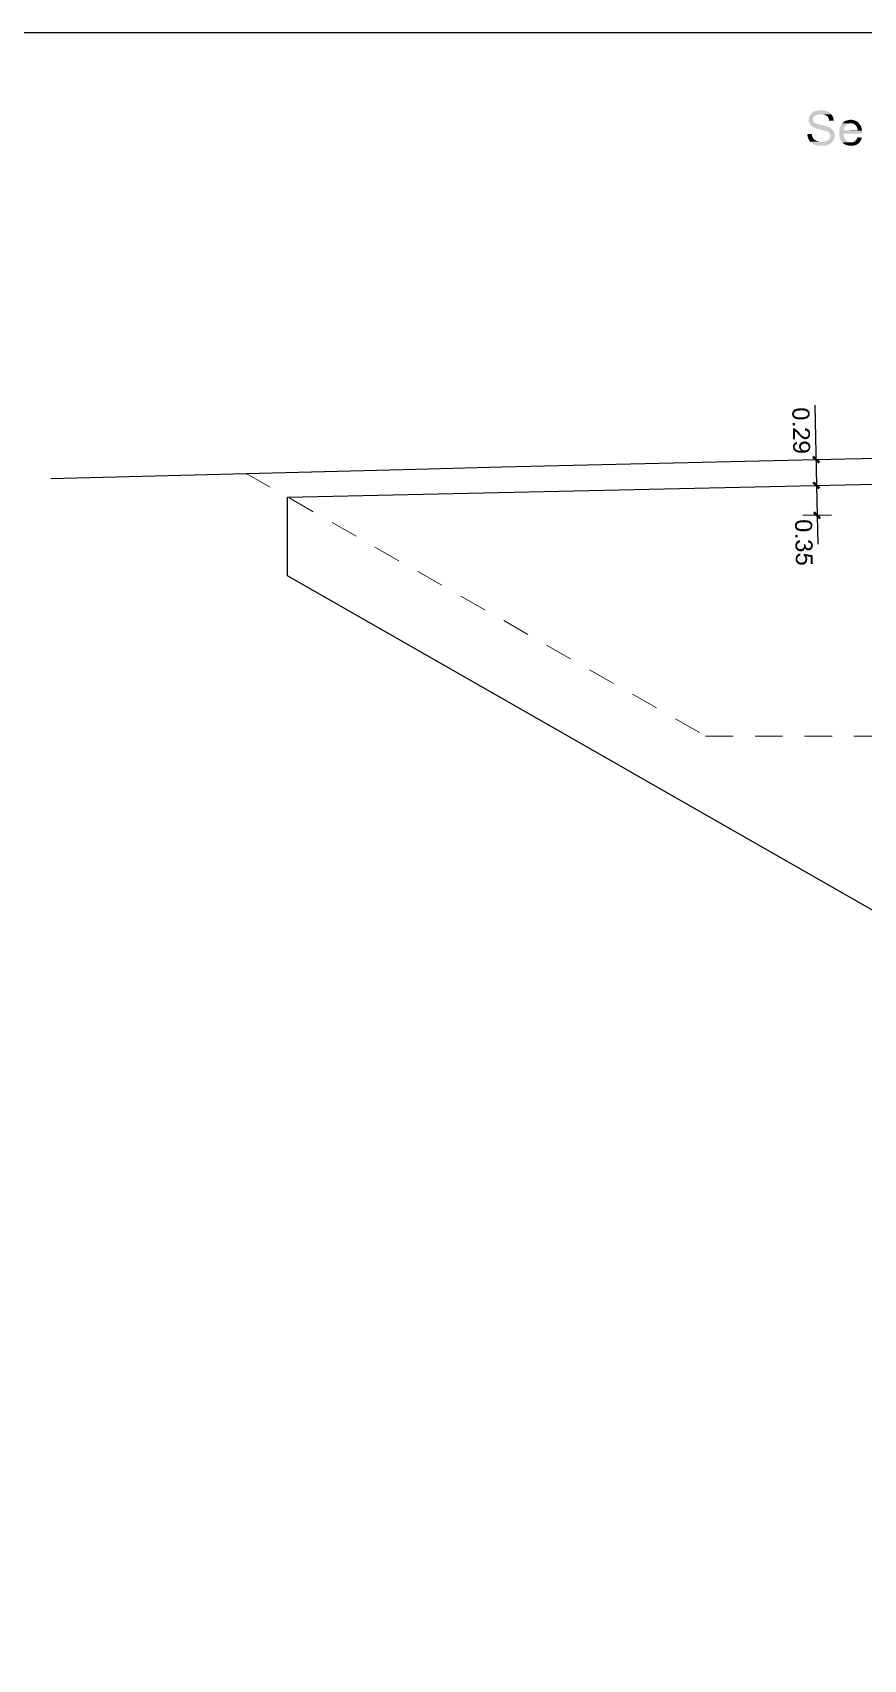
# Model space of a CAD drawing. Header units: millimetres. Extents: x -35.3 to 0.3, y 0.4 to 20.6.
# Drawn here: x -17.54 to -13.73, y 12.21 to 19.66 of the extents above; entities that cross this region are included whole.
import ezdxf

# ---------------------------------------------------------------- set-up
doc = ezdxf.new("R2010")
doc.units = ezdxf.units.MM
doc.linetypes.add('PDF_IMPORT', pattern=[1, 0.8, -0.2])
doc.layers.add('PDF _Geometria', color=7, linetype='Continuous')
doc.layers.add('PDF _Riempimenti solidi', color=7, linetype='Continuous')

msp = doc.modelspace()

# ---------------------------------------------------------------- hatches: boundary and pattern name
at = {"layer": 'PDF _Riempimenti solidi', "transparency": 33554559}
for points in [[(-13.9218, 19.3052), (-13.9302, 19.3052), (-13.9343, 19.3043), (-13.9393, 19.3035), (-13.9435, 19.3027), (-13.9468, 19.3018), (-13.951, 19.3002), (-13.9552, 19.2985), (-13.9585, 19.296), (-13.9627, 19.2935), (-13.9652, 19.291), (-13.9685, 19.2877), (-13.971, 19.2843), (-13.9718, 19.2827), (-13.9743, 19.2785), (-13.9752, 19.2743), (-13.9768, 19.2702), (-13.9777, 19.266), (-13.9777, 19.2585), (-13.9768, 19.2543), (-13.976, 19.2502), (-13.9743, 19.246), (-13.9718, 19.2427), (-13.9718, 19.2418), (-13.9693, 19.2385), (-13.966, 19.2352), (-13.9635, 19.2327), (-13.9593, 19.2302), (-13.9552, 19.2277), (-13.9543, 19.2277), (-13.9518, 19.226), (-13.9485, 19.2243), (-13.9452, 19.2235), (-13.9402, 19.2218), (-13.936, 19.221), (-13.9302, 19.2193), (-13.9252, 19.2177), (-13.921, 19.2168), (-13.9152, 19.2152), (-13.9102, 19.2143), (-13.906, 19.2127), (-13.9018, 19.2118), (-13.8993, 19.211), (-13.8968, 19.2102), (-13.8927, 19.2085), (-13.8885, 19.206), (-13.8852, 19.2035), (-13.8827, 19.201), (-13.8818, 19.2002), (-13.8802, 19.1968), (-13.8785, 19.1927), (-13.8785, 19.1868), (-13.8793, 19.1827), (-13.8802, 19.1785), (-13.8827, 19.1743), (-13.8852, 19.1718), (-13.8885, 19.1693), (-13.8918, 19.1668), (-13.896, 19.1643), (-13.9002, 19.1635), (-13.9035, 19.1627), (-13.9085, 19.1618), (-13.9127, 19.161), (-13.9702, 19.161), (-13.9668, 19.1585), (-13.9635, 19.1552), (-13.9602, 19.1527), (-13.956, 19.151), (-13.9527, 19.1485), (-13.951, 19.1485), (-13.9477, 19.1468), (-13.9435, 19.146), (-13.9393, 19.1443), (-13.9352, 19.1435), (-13.931, 19.1435), (-13.926, 19.1427), (-13.9068, 19.1427), (-13.9027, 19.1435), (-13.8977, 19.1443), (-13.8935, 19.146), (-13.8902, 19.1468), (-13.886, 19.1485), (-13.8852, 19.1493), (-13.881, 19.151), (-13.8768, 19.1535), (-13.8677, 19.1627), (-13.8652, 19.166), (-13.8618, 19.1727), (-13.8602, 19.1768), (-13.8593, 19.181), (-13.8585, 19.1852), (-13.8585, 19.196), (-13.8593, 19.2002), (-13.861, 19.2043), (-13.8627, 19.2085), (-13.8652, 19.2118), (-13.8668, 19.2152), (-13.8702, 19.2185), (-13.8735, 19.221), (-13.8768, 19.2235), (-13.881, 19.226), (-13.8852, 19.2285), (-13.886, 19.2285), (-13.8885, 19.2293), (-13.8918, 19.2302), (-13.8952, 19.2318), (-13.8993, 19.2327), (-13.9035, 19.2343), (-13.9085, 19.2352), (-13.9143, 19.2368), (-13.9202, 19.2385), (-13.9243, 19.2393), (-13.9302, 19.241), (-13.9352, 19.2418), (-13.9402, 19.2435), (-13.9468, 19.2468), (-13.9493, 19.2477), (-13.951, 19.2493), (-13.9535, 19.2518), (-13.956, 19.2552), (-13.9568, 19.2593), (-13.9577, 19.2635), (-13.9577, 19.266), (-13.9568, 19.2702), (-13.9543, 19.2735), (-13.9518, 19.2768), (-13.9485, 19.2802), (-13.9468, 19.281), (-13.9435, 19.2835), (-13.9402, 19.2843), (-13.936, 19.2852), (-13.9318, 19.286), (-13.9268, 19.2868), (-13.8735, 19.2868), (-13.8768, 19.2902), (-13.8793, 19.2927), (-13.8835, 19.2952), (-13.8868, 19.2977), (-13.891, 19.2993), (-13.8918, 19.3002), (-13.896, 19.3018), (-13.9002, 19.3027), (-13.9043, 19.3035), (-13.9085, 19.3043), (-13.9127, 19.3052), (-13.9177, 19.3052)], [(-13.8735, 19.2868), (-13.921, 19.2868), (-13.9127, 19.2868), (-13.9077, 19.286), (-13.9035, 19.2843), (-13.9002, 19.2835), (-13.8968, 19.2818), (-13.8935, 19.2793), (-13.891, 19.2768), (-13.8885, 19.2735), (-13.8868, 19.2702), (-13.8852, 19.266), (-13.8835, 19.2618), (-13.8827, 19.2568), (-13.8627, 19.2585), (-13.8635, 19.2627), (-13.8643, 19.2677), (-13.8652, 19.2718), (-13.8668, 19.2752), (-13.8685, 19.2793), (-13.871, 19.2835)], [(-13.8235, 19.246), (-13.8235, 19.2452), (-13.826, 19.2427), (-13.8285, 19.2393), (-13.8302, 19.236), (-13.8318, 19.2318), (-13.8335, 19.2285), (-13.8352, 19.2243), (-13.836, 19.2202), (-13.8368, 19.216), (-13.8377, 19.211), (-13.8377, 19.1918), (-13.8368, 19.1877), (-13.836, 19.1827), (-13.8352, 19.1785), (-13.8335, 19.1752), (-13.8318, 19.171), (-13.8285, 19.1643), (-13.826, 19.161), (-13.8235, 19.1577), (-13.7835, 19.1585), (-13.7885, 19.1585), (-13.7927, 19.1602), (-13.7968, 19.161), (-13.801, 19.1627), (-13.8043, 19.1652), (-13.8077, 19.1685), (-13.8077, 19.1693), (-13.8102, 19.1718), (-13.8127, 19.1752), (-13.8143, 19.1793), (-13.816, 19.1835), (-13.8168, 19.1877), (-13.8177, 19.1927), (-13.8177, 19.1977), (-13.7327, 19.1977), (-13.7327, 19.2077), (-13.7335, 19.2118), (-13.8168, 19.2135), (-13.816, 19.2185), (-13.8152, 19.2227), (-13.8135, 19.2268), (-13.8118, 19.2302), (-13.8093, 19.2343), (-13.8068, 19.2368), (-13.8043, 19.2393), (-13.801, 19.2418), (-13.7968, 19.2435), (-13.7935, 19.2452), (-13.7893, 19.246), (-13.7843, 19.246)], [(-13.7843, 19.2618), (-13.7893, 19.2618), (-13.7935, 19.261), (-13.7977, 19.2602), (-13.8018, 19.2593), (-13.806, 19.2577), (-13.8102, 19.256), (-13.8135, 19.2543), (-13.8168, 19.2518), (-13.8202, 19.2493), (-13.8235, 19.246), (-13.7827, 19.246), (-13.7785, 19.2452), (-13.7743, 19.2443), (-13.7702, 19.2427), (-13.7668, 19.241), (-13.7635, 19.2377), (-13.7602, 19.2352), (-13.7602, 19.2335), (-13.7577, 19.231), (-13.756, 19.2268), (-13.7552, 19.2227), (-13.7535, 19.2185), (-13.7535, 19.2135), (-13.8168, 19.2135), (-13.7335, 19.2118), (-13.7335, 19.2168), (-13.7343, 19.221), (-13.736, 19.2252), (-13.7368, 19.2293), (-13.7385, 19.2335), (-13.7402, 19.2368), (-13.7427, 19.2402), (-13.7452, 19.2435), (-13.7477, 19.246), (-13.7493, 19.2485), (-13.7527, 19.251), (-13.756, 19.2535), (-13.7593, 19.256), (-13.7635, 19.2577), (-13.7677, 19.2593), (-13.771, 19.2602), (-13.776, 19.261), (-13.7802, 19.2618)], [(-13.9643, 19.1977), (-13.9835, 19.196), (-13.9835, 19.1918), (-13.9827, 19.1877), (-13.9818, 19.1835), (-13.981, 19.1793), (-13.9793, 19.1752), (-13.9768, 19.171), (-13.9752, 19.1677), (-13.9727, 19.1643), (-13.9702, 19.161), (-13.9177, 19.161), (-13.9202, 19.161), (-13.9252, 19.1618), (-13.9293, 19.1618), (-13.9335, 19.1635), (-13.9377, 19.1643), (-13.9418, 19.166), (-13.9443, 19.1677), (-13.9485, 19.1693), (-13.9518, 19.1718), (-13.9552, 19.1752), (-13.9577, 19.1785), (-13.9585, 19.1802), (-13.961, 19.1843), (-13.9618, 19.1885), (-13.9635, 19.1927)], [(-13.7535, 19.1818), (-13.7552, 19.1768), (-13.7577, 19.1735), (-13.7602, 19.1693), (-13.7627, 19.1668), (-13.7668, 19.1627), (-13.771, 19.161), (-13.7743, 19.1593), (-13.7785, 19.1585), (-13.7835, 19.1585), (-13.8235, 19.1577), (-13.8227, 19.1577), (-13.8193, 19.1543), (-13.816, 19.1518), (-13.8127, 19.1502), (-13.8093, 19.1477), (-13.8052, 19.146), (-13.8018, 19.1452), (-13.7977, 19.1443), (-13.7927, 19.1435), (-13.7885, 19.1427), (-13.7785, 19.1427), (-13.7743, 19.1435), (-13.7693, 19.1443), (-13.7652, 19.1452), (-13.7618, 19.146), (-13.7577, 19.1477), (-13.7543, 19.1502), (-13.751, 19.1527), (-13.7493, 19.1535), (-13.746, 19.1568), (-13.7435, 19.1602), (-13.741, 19.1635), (-13.7385, 19.1668), (-13.7368, 19.171), (-13.7335, 19.1793)], [(-13.9727, 17.9152), (-13.9735, 17.9177), (-13.9735, 17.9202), (-13.9743, 17.9218), (-13.9743, 17.9235), (-13.9752, 17.926), (-13.9768, 17.9277), (-13.9777, 17.9293), (-13.9785, 17.9293), (-13.9793, 17.931), (-13.981, 17.9327), (-13.981, 17.9118), (-13.9818, 17.9102), (-13.9827, 17.9085), (-13.9835, 17.9068), (-13.9852, 17.9052), (-13.9868, 17.9035), (-13.9877, 17.9035), (-13.9885, 17.9027), (-13.9902, 17.9018), (-13.991, 17.901), (-13.9927, 17.901), (-13.9952, 17.9002), (-13.9968, 17.9002), (-13.9993, 17.8993), (-14.0018, 17.8993), (-14.0043, 17.8985), (-14.0268, 17.8985), (-14.0293, 17.8993), (-14.031, 17.8993), (-14.0327, 17.9002), (-14.0343, 17.9002), (-14.036, 17.901), (-14.0377, 17.9018), (-14.0385, 17.9027), (-14.0393, 17.9027), (-14.0427, 17.906), (-14.0435, 17.9077), (-14.0443, 17.9093), (-14.0452, 17.911), (-14.0452, 17.9135), (-14.0468, 17.9302), (-14.0477, 17.9293), (-14.0493, 17.9277), (-14.0502, 17.926), (-14.051, 17.9235), (-14.0518, 17.9218), (-14.0527, 17.9202), (-14.0535, 17.9177), (-14.0535, 17.911), (-14.0527, 17.9085), (-14.0527, 17.906), (-14.0518, 17.9043), (-14.051, 17.9027), (-14.0493, 17.901), (-14.0485, 17.8993), (-14.0477, 17.8985), (-14.0468, 17.8968), (-14.0452, 17.896), (-14.0435, 17.8943), (-14.0418, 17.8935), (-14.0393, 17.8927), (-14.0377, 17.8918), (-14.0352, 17.891), (-14.0343, 17.891), (-14.0327, 17.8902), (-14.031, 17.8902), (-14.0293, 17.8893), (-14.0268, 17.8893), (-14.0252, 17.8885), (-14.006, 17.8885), (-14.0035, 17.8893), (-13.9993, 17.8893), (-13.9977, 17.8902), (-13.996, 17.8902), (-13.9943, 17.891), (-13.9918, 17.891), (-13.9902, 17.8918), (-13.9877, 17.8927), (-13.986, 17.8935), (-13.9843, 17.8943), (-13.9827, 17.896), (-13.981, 17.8968), (-13.976, 17.9018), (-13.9752, 17.9035), (-13.9752, 17.9043), (-13.9743, 17.906), (-13.9735, 17.9085), (-13.9735, 17.9102), (-13.9727, 17.9127)], [(-13.981, 17.9327), (-13.9827, 17.9335), (-13.9852, 17.9343), (-13.9868, 17.936), (-13.9885, 17.9368), (-13.991, 17.9377), (-13.9935, 17.9377), (-13.9952, 17.9385), (-13.9977, 17.9385), (-13.9993, 17.9393), (-14.006, 17.9393), (-14.0085, 17.9402), (-14.0152, 17.9402), (-14.0177, 17.9393), (-14.0235, 17.9393), (-14.0252, 17.9385), (-14.0277, 17.9385), (-14.0302, 17.9377), (-14.0327, 17.9377), (-14.0343, 17.9368), (-14.036, 17.936), (-14.0377, 17.936), (-14.0402, 17.9352), (-14.041, 17.9343), (-14.0427, 17.9335), (-14.0443, 17.9327), (-14.0452, 17.931), (-14.0468, 17.9302), (-14.0452, 17.9135), (-14.0452, 17.916), (-14.0443, 17.9177), (-14.0435, 17.9202), (-14.0427, 17.9218), (-14.041, 17.9235), (-14.0393, 17.9243), (-14.0393, 17.9252), (-14.0377, 17.926), (-14.0368, 17.926), (-14.0335, 17.9277), (-14.0318, 17.9277), (-14.0293, 17.9285), (-14.0268, 17.9285), (-14.0252, 17.9293), (-14.0193, 17.9293), (-14.0168, 17.9302), (-14.006, 17.9302), (-14.0035, 17.9293), (-13.9985, 17.9293), (-13.9968, 17.9285), (-13.9943, 17.9285), (-13.9927, 17.9277), (-13.991, 17.9277), (-13.9893, 17.9268), (-13.9877, 17.926), (-13.9868, 17.9252), (-13.9852, 17.9243), (-13.9835, 17.9227), (-13.9827, 17.921), (-13.9818, 17.9193), (-13.981, 17.9168), (-13.981, 17.9152)], [(-14.0402, 17.861), (-14.0402, 17.8718), (-14.051, 17.8718), (-14.051, 17.861)], [(-13.9785, 17.8035), (-13.9793, 17.8227), (-13.9793, 17.8177), (-13.9802, 17.8152), (-13.981, 17.8135), (-13.9843, 17.8102), (-13.986, 17.8093), (-13.9877, 17.8085), (-13.9902, 17.8077), (-13.9935, 17.8077), (-13.996, 17.8085), (-13.9977, 17.8085), (-14.0002, 17.8093), (-14.0018, 17.811), (-14.0043, 17.8118), (-14.0052, 17.8127), (-14.006, 17.8135), (-14.0077, 17.8152), (-14.0093, 17.816), (-14.0102, 17.8177), (-14.0118, 17.8193), (-14.0168, 17.8243), (-14.0193, 17.8268), (-14.021, 17.8293), (-14.0293, 17.8377), (-14.0302, 17.8393), (-14.0335, 17.841), (-14.0343, 17.8427), (-14.036, 17.8435), (-14.0385, 17.8452), (-14.0402, 17.846), (-14.0418, 17.8468), (-14.0435, 17.8477), (-14.0443, 17.8477), (-14.046, 17.8485), (-14.0502, 17.8485), (-14.0493, 17.7968), (-14.0402, 17.7968), (-14.041, 17.8352), (-14.0393, 17.8343), (-14.036, 17.831), (-14.0352, 17.831), (-14.0343, 17.8293), (-14.0327, 17.8285), (-14.031, 17.8268), (-14.0293, 17.8252), (-14.0277, 17.8227), (-14.0252, 17.8202), (-14.0235, 17.8177), (-14.021, 17.816), (-14.0193, 17.8135), (-14.0127, 17.8068), (-14.011, 17.806), (-14.011, 17.8052), (-14.0085, 17.8035), (-14.0068, 17.8027), (-14.0052, 17.801), (-14.0018, 17.7993), (-14.001, 17.7993), (-13.9985, 17.7985), (-13.9968, 17.7985), (-13.9943, 17.7977), (-13.9893, 17.7977), (-13.9877, 17.7985), (-13.9852, 17.7993), (-13.9818, 17.801), (-13.9802, 17.8018)], [(-13.971, 17.8227), (-13.971, 17.8277), (-13.9718, 17.8293), (-13.9718, 17.8318), (-13.9727, 17.8335), (-13.9735, 17.836), (-13.9743, 17.8377), (-13.976, 17.8393), (-13.9768, 17.841), (-13.9785, 17.8418), (-13.9802, 17.8435), (-13.9818, 17.8443), (-13.9835, 17.8452), (-13.9852, 17.846), (-13.9877, 17.8468), (-13.9893, 17.8477), (-13.9943, 17.8477), (-13.9952, 17.8377), (-13.991, 17.8377), (-13.9885, 17.8368), (-13.9868, 17.836), (-13.9852, 17.8352), (-13.9835, 17.8343), (-13.9827, 17.8327), (-13.981, 17.831), (-13.9802, 17.8293), (-13.9793, 17.8277), (-13.9793, 17.8227), (-13.9785, 17.8035), (-13.9752, 17.8068), (-13.9743, 17.8085), (-13.9735, 17.8102), (-13.9727, 17.8118), (-13.9718, 17.8135), (-13.9718, 17.816), (-13.971, 17.8185), (-13.971, 17.8202)], [(-14.0302, 17.776), (-14.031, 17.7852), (-14.0327, 17.7852), (-14.0343, 17.7843), (-14.0368, 17.7843), (-14.0385, 17.7827), (-14.041, 17.7818), (-14.0427, 17.781), (-14.0435, 17.7793), (-14.046, 17.7768), (-14.0468, 17.7752), (-14.0477, 17.7735), (-14.0485, 17.7718), (-14.0493, 17.7693), (-14.0502, 17.7677), (-14.0502, 17.7593), (-14.0493, 17.7577), (-14.0485, 17.7552), (-14.0485, 17.7535), (-14.0477, 17.751), (-14.046, 17.7493), (-14.0452, 17.7477), (-14.0427, 17.7452), (-14.0418, 17.7627), (-14.0418, 17.766), (-14.041, 17.7677), (-14.0402, 17.7702), (-14.0393, 17.7718), (-14.0377, 17.7727), (-14.0368, 17.7735), (-14.0343, 17.7743), (-14.0327, 17.7752)], [(-13.9693, 17.7635), (-13.9702, 17.766), (-13.9702, 17.7685), (-13.971, 17.7702), (-13.971, 17.7727), (-13.9718, 17.7743), (-13.9735, 17.776), (-13.9743, 17.7777), (-13.9777, 17.781), (-13.9777, 17.7585), (-13.9785, 17.7568), (-13.9793, 17.7543), (-13.981, 17.7527), (-13.9818, 17.751), (-13.9835, 17.7502), (-13.9852, 17.7493), (-13.9868, 17.7485), (-13.9885, 17.7477), (-13.991, 17.7468), (-14.001, 17.7468), (-14.0035, 17.7477), (-14.0052, 17.7485), (-14.0068, 17.7493), (-14.011, 17.7535), (-14.011, 17.7452), (-14.021, 17.7452), (-14.0227, 17.746), (-14.0252, 17.746), (-14.026, 17.7468), (-14.0285, 17.7477), (-14.031, 17.7477), (-14.0327, 17.7485), (-14.0343, 17.7493), (-14.0352, 17.7502), (-14.0402, 17.7552), (-14.041, 17.7568), (-14.041, 17.7585), (-14.0418, 17.7602), (-14.0418, 17.7627), (-14.0427, 17.7452), (-14.041, 17.7435), (-14.0393, 17.7427), (-14.0377, 17.741), (-14.0352, 17.7402), (-14.0335, 17.7393), (-14.031, 17.7385), (-14.0293, 17.7377), (-14.0277, 17.7377), (-14.026, 17.7368), (-14.0235, 17.7368), (-14.0218, 17.736), (-14.0127, 17.736), (-14.0102, 17.7352), (-14.0068, 17.736), (-13.9985, 17.736), (-13.996, 17.7368), (-13.9918, 17.7368), (-13.9885, 17.7385), (-13.9868, 17.7385), (-13.9852, 17.7393), (-13.9827, 17.7402), (-13.981, 17.7418), (-13.9793, 17.7427), (-13.9743, 17.7477), (-13.9735, 17.7493), (-13.9727, 17.751), (-13.9718, 17.7527), (-13.971, 17.7552), (-13.9702, 17.7568), (-13.9702, 17.7593), (-13.9693, 17.761)], [(-14.011, 17.7535), (-14.0118, 17.7552), (-14.0127, 17.7568), (-14.0135, 17.7593), (-14.0135, 17.7618), (-14.0152, 17.7802), (-14.0177, 17.7777), (-14.0185, 17.776), (-14.0202, 17.7743), (-14.021, 17.7718), (-14.021, 17.7702), (-14.0218, 17.7685), (-14.0218, 17.761), (-14.021, 17.7585), (-14.021, 17.7568), (-14.0202, 17.7552), (-14.0185, 17.7527), (-14.0177, 17.751), (-14.0127, 17.746), (-14.011, 17.7452)], [(-13.9777, 17.781), (-13.9802, 17.7835), (-13.9818, 17.7843), (-13.9835, 17.7852), (-13.986, 17.786), (-13.9877, 17.7868), (-13.9902, 17.7868), (-13.9918, 17.7877), (-14.0002, 17.7877), (-14.0027, 17.7868), (-14.0043, 17.7868), (-14.0068, 17.786), (-14.0085, 17.7852), (-14.0102, 17.7843), (-14.0118, 17.7827), (-14.0135, 17.7818), (-14.0152, 17.7802), (-14.0135, 17.7618), (-14.0135, 17.7635), (-14.0127, 17.7652), (-14.0127, 17.7677), (-14.0118, 17.7693), (-14.0102, 17.771), (-14.0093, 17.7727), (-14.0085, 17.7735), (-14.0068, 17.7743), (-14.0052, 17.776), (-14.0035, 17.7768), (-14.001, 17.7768), (-13.9993, 17.7777), (-13.9927, 17.7777), (-13.9902, 17.7768), (-13.9885, 17.776), (-13.9868, 17.7752), (-13.9843, 17.7743), (-13.9835, 17.7735), (-13.9802, 17.7702), (-13.9793, 17.7685), (-13.9785, 17.766), (-13.9777, 17.7643), (-13.9777, 17.7618)], [(-13.9602, 17.4027), (-13.961, 17.4052), (-13.961, 17.4068), (-13.9618, 17.4093), (-13.9618, 17.411), (-13.9635, 17.4135), (-13.9643, 17.4152), (-13.9652, 17.4168), (-13.966, 17.4168), (-13.9668, 17.4185), (-13.9685, 17.4202), (-13.9685, 17.3993), (-13.9702, 17.396), (-13.971, 17.3943), (-13.9743, 17.391), (-13.9752, 17.391), (-13.976, 17.3902), (-13.9777, 17.3893), (-13.9785, 17.3885), (-13.9802, 17.3885), (-13.9827, 17.3877), (-13.9843, 17.3877), (-13.9868, 17.3868), (-13.9893, 17.3868), (-13.9918, 17.386), (-14.0143, 17.386), (-14.0168, 17.3868), (-14.0185, 17.3868), (-14.0202, 17.3877), (-14.0227, 17.3877), (-14.0235, 17.3885), (-14.0252, 17.3893), (-14.026, 17.3902), (-14.0268, 17.3902), (-14.0302, 17.3935), (-14.031, 17.3952), (-14.0327, 17.3985), (-14.0327, 17.401), (-14.0343, 17.4177), (-14.0368, 17.4152), (-14.0377, 17.4135), (-14.0385, 17.411), (-14.0393, 17.4093), (-14.0402, 17.4077), (-14.041, 17.4052), (-14.041, 17.3985), (-14.0402, 17.396), (-14.0402, 17.3935), (-14.0393, 17.3918), (-14.0385, 17.3902), (-14.0368, 17.3885), (-14.036, 17.3868), (-14.0352, 17.386), (-14.0343, 17.3843), (-14.0327, 17.3835), (-14.031, 17.3818), (-14.0293, 17.381), (-14.0268, 17.3802), (-14.0252, 17.3793), (-14.0227, 17.3785), (-14.0218, 17.3785), (-14.0202, 17.3777), (-14.0185, 17.3768), (-14.0143, 17.3768), (-14.0127, 17.376), (-13.991, 17.376), (-13.9893, 17.3768), (-13.9868, 17.3768), (-13.9852, 17.3777), (-13.9818, 17.3777), (-13.9793, 17.3785), (-13.9777, 17.3793), (-13.9752, 17.3802), (-13.9735, 17.381), (-13.9718, 17.3818), (-13.9702, 17.3835), (-13.9685, 17.3843), (-13.9668, 17.386), (-13.9635, 17.3893), (-13.9627, 17.391), (-13.9627, 17.3918), (-13.9618, 17.3935), (-13.961, 17.396), (-13.961, 17.3977), (-13.9602, 17.4002)], [(-13.9685, 17.4202), (-13.9702, 17.421), (-13.9727, 17.4218), (-13.9743, 17.4235), (-13.976, 17.4243), (-13.9785, 17.4252), (-13.981, 17.4252), (-13.9827, 17.426), (-13.9852, 17.426), (-13.9868, 17.4268), (-13.9935, 17.4268), (-13.996, 17.4277), (-13.9985, 17.4277), (-14.001, 17.4268), (-14.011, 17.4268), (-14.0127, 17.426), (-14.0152, 17.426), (-14.0177, 17.4252), (-14.0202, 17.4252), (-14.0218, 17.4243), (-14.0235, 17.4235), (-14.0252, 17.4235), (-14.0277, 17.4227), (-14.0285, 17.4218), (-14.0302, 17.421), (-14.0318, 17.4202), (-14.0343, 17.4177), (-14.0327, 17.401), (-14.0327, 17.4035), (-14.0318, 17.4052), (-14.031, 17.4077), (-14.0302, 17.4093), (-14.0285, 17.411), (-14.0268, 17.4118), (-14.0268, 17.4127), (-14.0252, 17.4135), (-14.0243, 17.4135), (-14.0227, 17.4143), (-14.021, 17.4152), (-14.0193, 17.4152), (-14.0168, 17.416), (-14.0143, 17.416), (-14.0127, 17.4168), (-14.0043, 17.4168), (-14.001, 17.4177), (-13.9935, 17.4177), (-13.991, 17.4168), (-13.986, 17.4168), (-13.9843, 17.416), (-13.9818, 17.416), (-13.9802, 17.4152), (-13.9785, 17.4152), (-13.9768, 17.4143), (-13.976, 17.4135), (-13.9743, 17.4127), (-13.9727, 17.4118), (-13.971, 17.4102), (-13.9702, 17.4085), (-13.9693, 17.4068), (-13.9685, 17.4043), (-13.9685, 17.4027)], [(-13.9985, 17.291), (-13.9993, 17.3093), (-13.9993, 17.306), (-14.0002, 17.3035), (-14.001, 17.3018), (-14.0018, 17.3002), (-14.006, 17.296), (-14.0077, 17.2952), (-14.0102, 17.2943), (-14.0185, 17.2943), (-14.021, 17.2952), (-14.0227, 17.296), (-14.0243, 17.2968), (-14.0277, 17.3002), (-14.0285, 17.3018), (-14.0293, 17.3035), (-14.0302, 17.3052), (-14.031, 17.3077), (-14.031, 17.3102), (-14.0318, 17.3285), (-14.0343, 17.326), (-14.0352, 17.3243), (-14.036, 17.3227), (-14.0368, 17.3202), (-14.0377, 17.3185), (-14.0385, 17.3168), (-14.0385, 17.3143), (-14.0393, 17.3118), (-14.0393, 17.3077), (-14.0385, 17.306), (-14.0385, 17.3035), (-14.0377, 17.3018), (-14.0368, 17.2993), (-14.036, 17.2977), (-14.0352, 17.296), (-14.0343, 17.2943), (-14.0327, 17.2927), (-14.0318, 17.291), (-14.031, 17.291), (-14.0277, 17.2877), (-14.026, 17.2868), (-14.0243, 17.286), (-14.0227, 17.2852), (-14.0202, 17.2843), (-14.0185, 17.2843), (-14.016, 17.2835), (-14.011, 17.2835), (-14.0085, 17.2843), (-14.0068, 17.2852), (-14.0043, 17.286), (-14.0027, 17.2868), (-14.001, 17.2877), (-13.9993, 17.2893)], [(-14.0277, 17.3485), (-14.0277, 17.3593), (-14.0385, 17.3593), (-14.0385, 17.3485)], [(-14.016, 17.3252), (-14.0177, 17.3352), (-14.0185, 17.3352), (-14.021, 17.3343), (-14.0227, 17.3343), (-14.0252, 17.3335), (-14.0268, 17.3327), (-14.0285, 17.331), (-14.0302, 17.3302), (-14.0318, 17.3285), (-14.031, 17.3102), (-14.031, 17.3118), (-14.0302, 17.3143), (-14.0302, 17.316), (-14.0285, 17.3177), (-14.0277, 17.3193), (-14.0277, 17.3202), (-14.026, 17.321), (-14.0243, 17.3218), (-14.0227, 17.3235), (-14.021, 17.3243), (-14.0185, 17.3252)], [(-13.9918, 17.3152), (-14.0002, 17.3168), (-14.0002, 17.3135), (-13.9993, 17.3118), (-13.9993, 17.3093), (-13.9985, 17.291), (-13.9968, 17.2927), (-13.996, 17.2943), (-13.9952, 17.2968), (-13.9943, 17.2985), (-13.9935, 17.2968), (-13.9927, 17.2952), (-13.9918, 17.3143)], [(-13.9585, 17.3118), (-13.9585, 17.3135), (-13.9593, 17.316), (-13.9593, 17.3177), (-13.9602, 17.3202), (-13.961, 17.3218), (-13.9618, 17.3235), (-13.9627, 17.326), (-13.9643, 17.3277), (-13.966, 17.3285), (-13.9668, 17.311), (-13.9668, 17.3077), (-13.9677, 17.3052), (-13.9685, 17.3035), (-13.9702, 17.3018), (-13.971, 17.301), (-13.9727, 17.3002), (-13.9743, 17.2993), (-13.976, 17.2985), (-13.9818, 17.2985), (-13.9843, 17.2993), (-13.986, 17.3002), (-13.9877, 17.301), (-13.9885, 17.3027), (-13.9893, 17.3035), (-13.9902, 17.3052), (-13.991, 17.3077), (-13.9918, 17.3093), (-13.9918, 17.3143), (-13.9927, 17.2952), (-13.991, 17.2935), (-13.9893, 17.2918), (-13.9877, 17.291), (-13.9868, 17.2902), (-13.9852, 17.2893), (-13.9827, 17.2885), (-13.9743, 17.2885), (-13.9727, 17.2893), (-13.9702, 17.2902), (-13.9685, 17.291), (-13.9677, 17.2918), (-13.966, 17.2927), (-13.9652, 17.2943), (-13.9618, 17.2977), (-13.961, 17.3002), (-13.9602, 17.301), (-13.9602, 17.3027), (-13.9593, 17.3052), (-13.9585, 17.3077), (-13.9585, 17.3093)], [(-13.966, 17.3285), (-13.9677, 17.3302), (-13.9693, 17.331), (-13.971, 17.3327), (-13.9727, 17.3335), (-13.9752, 17.3343), (-13.9768, 17.3343), (-13.9793, 17.3352), (-13.981, 17.3252), (-13.9793, 17.3252), (-13.9777, 17.3243), (-13.9752, 17.3235), (-13.9718, 17.3218), (-13.9702, 17.321), (-13.9693, 17.3193), (-13.9677, 17.3177), (-13.9668, 17.316), (-13.9668, 17.311)], [(-14.0152, 17.2643), (-14.016, 17.2743), (-14.0177, 17.2743), (-14.0193, 17.2735), (-14.0218, 17.2735), (-14.0235, 17.2727), (-14.026, 17.2718), (-14.0277, 17.2702), (-14.0293, 17.2693), (-14.031, 17.2677), (-14.0318, 17.266), (-14.0343, 17.2635), (-14.0352, 17.2618), (-14.036, 17.2593), (-14.0368, 17.2577), (-14.0368, 17.2552), (-14.0377, 17.2535), (-14.0377, 17.246), (-14.0368, 17.2435), (-14.0368, 17.2418), (-14.036, 17.2402), (-14.0352, 17.2377), (-14.0343, 17.236), (-14.0335, 17.2343), (-14.0327, 17.2327), (-14.031, 17.231), (-14.0293, 17.2293), (-14.0293, 17.2535), (-14.0285, 17.2552), (-14.0277, 17.2568), (-14.026, 17.2585), (-14.0252, 17.2602), (-14.0235, 17.261), (-14.0218, 17.2618), (-14.0202, 17.2627), (-14.0177, 17.2635)], [(-13.991, 17.2302), (-13.9927, 17.2502), (-13.9927, 17.2468), (-13.9935, 17.2443), (-13.9935, 17.2427), (-13.9943, 17.241), (-13.996, 17.2393), (-13.9968, 17.2377), (-13.9985, 17.2368), (-13.9993, 17.2352), (-14.0018, 17.2343), (-14.0035, 17.2335), (-14.0052, 17.2335), (-14.0077, 17.2327), (-14.0152, 17.2327), (-14.0168, 17.2335), (-14.0193, 17.2343), (-14.021, 17.2352), (-14.0227, 17.236), (-14.0243, 17.2368), (-14.0243, 17.2377), (-14.0277, 17.241), (-14.0285, 17.2427), (-14.0293, 17.2443), (-14.0293, 17.2485), (-14.0293, 17.2293), (-14.0277, 17.2285), (-14.0277, 17.2277), (-14.026, 17.2268), (-14.0235, 17.226), (-14.0218, 17.2243), (-14.0202, 17.2243), (-14.0177, 17.2235), (-14.016, 17.2227), (-14.0035, 17.2227), (-14.0018, 17.2235), (-13.9993, 17.2243), (-13.9977, 17.2252), (-13.996, 17.226), (-13.9943, 17.2268), (-13.9927, 17.2285)], [(-13.9585, 17.2268), (-13.9593, 17.266), (-13.9993, 17.2727), (-14.001, 17.2643), (-13.9993, 17.2627), (-13.9977, 17.2618), (-13.996, 17.2602), (-13.9952, 17.2585), (-13.9943, 17.256), (-13.9935, 17.2543), (-13.9927, 17.2518), (-13.9927, 17.2502), (-13.991, 17.2302), (-13.9893, 17.2318), (-13.9893, 17.2618), (-13.9685, 17.2585), (-13.9677, 17.2268)], [(-13.9843, 17.2477), (-13.9843, 17.2518), (-13.9852, 17.2543), (-13.986, 17.256), (-13.9868, 17.2585), (-13.9877, 17.2602), (-13.9893, 17.2618), (-13.9893, 17.2318), (-13.9885, 17.2335), (-13.9868, 17.2352), (-13.986, 17.2368), (-13.9852, 17.2385), (-13.9852, 17.241), (-13.9843, 17.2427), (-13.9843, 17.2452)]]:
    msp.add_hatch(color=256, dxfattribs=at).paths.add_polyline_path(points)

# ---------------------------------------------------------------- linework, layer by layer
at = {"layer": 'PDF _Geometria', "lineweight": 25}
msp.add_lwpolyline([(-35.3452, 0.3843), (-35.3452, 19.6618), (0.259, 19.6618), (0.259, 0.3843)], close=True, dxfattribs=at)
for points in [[(-13.9493, 17.9535), (-13.9418, 17.586), (-13.9385, 17.4485), (-13.9368, 17.3827), (-13.936, 17.3168)], [(-17.4518, 17.6177), (-15.7785, 17.661), (-15.3843, 17.671), (-14.991, 17.6802), (-14.5977, 17.6893), (-14.2043, 17.6985), (-13.8102, 17.7077), (-13.4168, 17.716), (-13.0227, 17.7243), (-12.6293, 17.7318), (-12.2352, 17.7402), (-11.8418, 17.7477), (-11.4485, 17.7543), (-11.0543, 17.7618), (-10.661, 17.7685), (-10.3943, 17.7727), (-10.5143, 17.8927), (-10.3943, 17.8927)], [(-10.9068, 17.6535), (-10.7093, 17.6535), (-10.7093, 16.8752), (-10.1193, 16.8752), (-10.1193, 14.0127), (-8.7802, 14.0127), (-8.7802, 13.3035), (-13.2493, 13.3035), (-13.2493, 14.0118), (-13.2493, 15.3902), (-16.3668, 17.1718), (-16.3668, 17.5327), (-10.9068, 17.6535), (-10.9068, 17.6135), (-10.946, 17.6127), (-10.9468, 17.6527)], [(-13.8727, 17.4502), (-14.0043, 17.4477)]]:
    msp.add_lwpolyline(points, dxfattribs=at)
at = {"layer": 'PDF _Geometria', "lineweight": 50}
for points in [[(-13.9585, 17.7185), (-13.9302, 17.691)], [(-13.9277, 17.5727), (-13.956, 17.6002)], [(-13.9243, 17.4352), (-13.9527, 17.4627)]]:
    msp.add_lwpolyline(points, dxfattribs=at)
at = {"layer": 'PDF _Geometria', "linetype": 'PDF_IMPORT', "lineweight": 9, "ltscale": 0.158248}
msp.add_lwpolyline([(-16.556, 17.641), (-14.4502, 16.4377), (-13.6627, 16.4377), (-10.1193, 14.4127)], dxfattribs=at)

doc.saveas('drawing.dxf')
